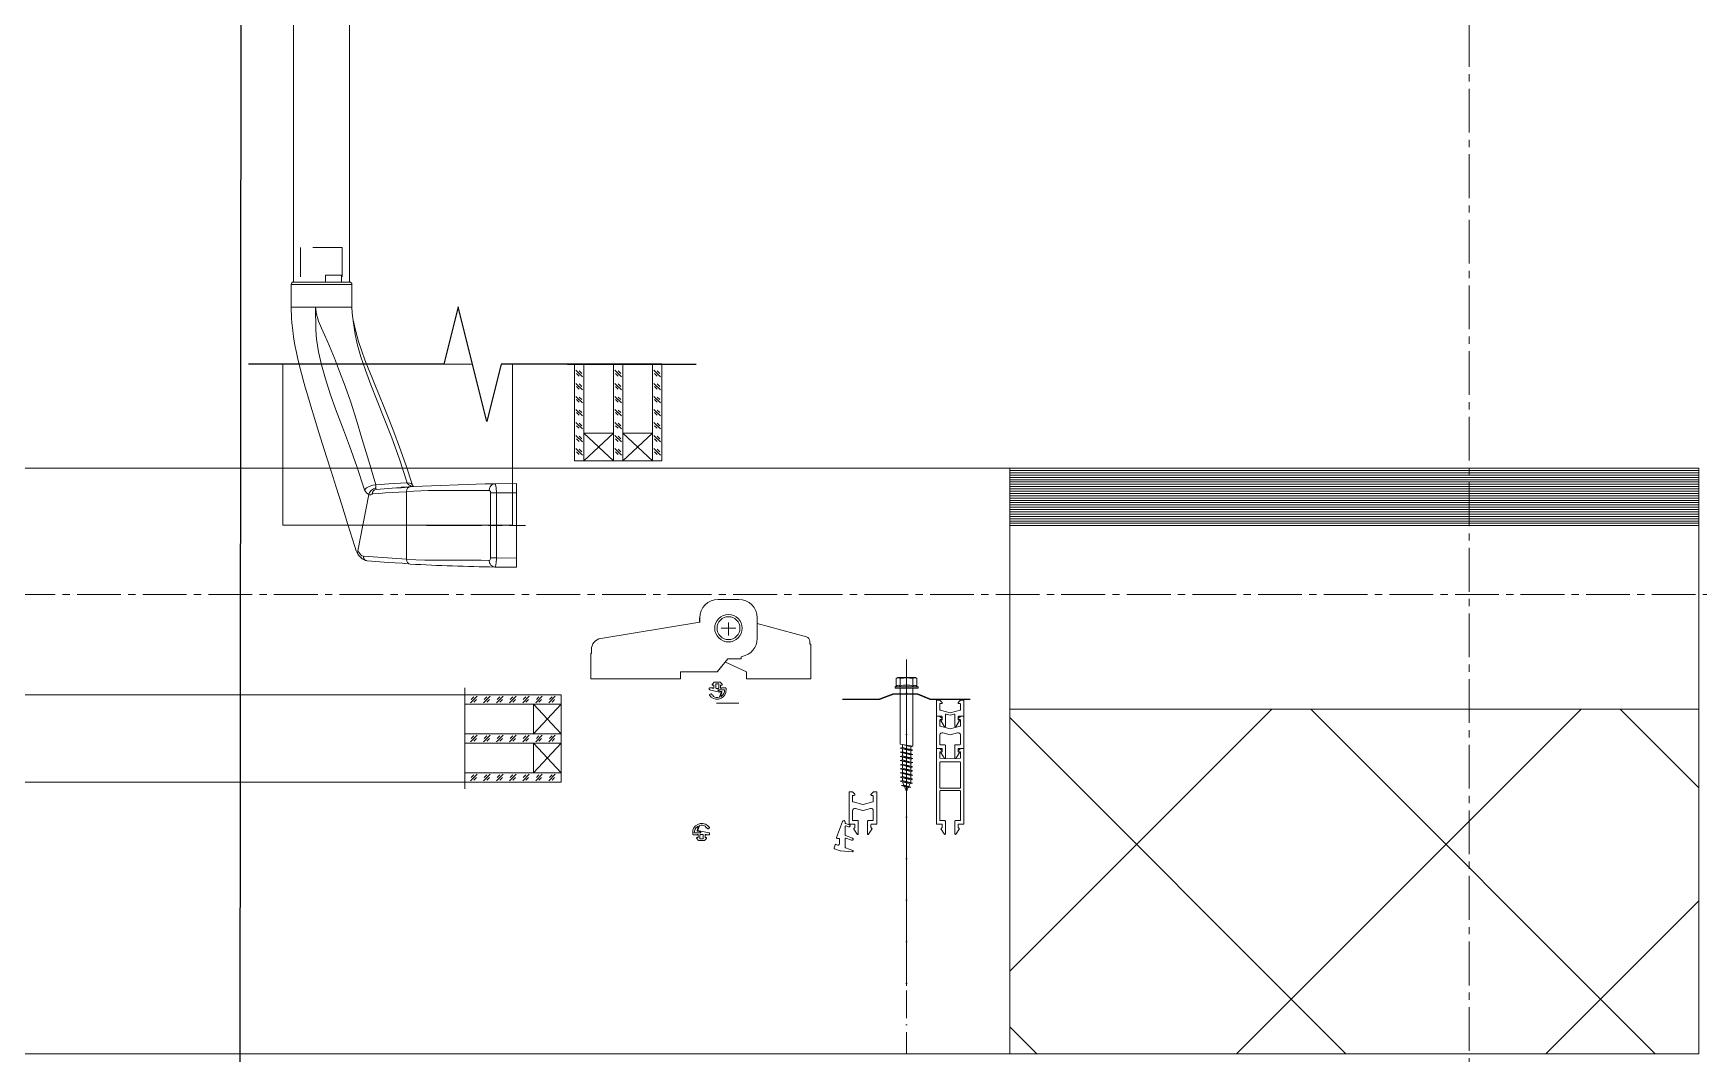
# Model space of a CAD drawing. Header units: millimetres. Extents: x -7155 to 483283, y -227682 to 148426.
# Drawn here: x 27875 to 28600, y 100600 to 101044 of the extents above; entities that cross this region are included whole.
import ezdxf

# ---------------------------------------------------------------- set-up
doc = ezdxf.new("R2010")
doc.units = ezdxf.units.MM
doc.set_wipeout_variables(frame=1)
for name, pattern in [('ACAD_ISO10W100', [18, 12, -3, 0, -3]), ('CENTER2', [28.575, 19.05, -3.175, 3.175, -3.175]), ('CENTERLINE', [30, 12, -1.5, 3, -1.5, 12]), ('HIDDEN', [9.525, 6.35, -3.175])]:
    doc.linetypes.add(name, pattern=pattern)
doc.layers.add('001', color=7, linetype='Continuous')
for name, color, linetype, lineweight in [('A-Wall-Open', 8, 'Continuous', 0), ('Al', 59, 'Continuous', 13), ('Cen', 1, 'CENTER2', 13), ('OSN', 7, 'Continuous', 0), ('АР_Двери_внутренние_антипаника', 7, 'Continuous', 0), ('АР_ЛК_марка', 6, 'Continuous', 5), ('АР_Стены_Стекло', 4, 'Continuous', 13), ('АР_Тонкая', 254, 'Continuous', 5), ('АР_Утеплитель', 31, 'Continuous', 0), ('АР_Штриховка', 8, 'Continuous', 0), ('Витражные конструкции', 252, 'Continuous', 15), ('Оси', 1, 'ACAD_ISO10W100', 13), ('РД_Отметка', 7, 'Continuous', 0), ('СПДС_СИМВОЛЫ', 213, 'Continuous', 25)]:
    doc.layers.add(name, color=color, linetype=linetype, lineweight=lineweight)
doc.layers.add('АР_Оси_РД_100', color=7, linetype='Continuous', lineweight=0, true_color=0x525252)
doc.layers.add('РД_Оси_100', color=7, linetype='Continuous', lineweight=0, true_color=0x525252)
doc.layers.add('РД_Витраж_проем', color=80, linetype='Continuous', lineweight=0, plot=False)

# ---------------------------------------------------------------- blocks, each defined once
blk = doc.blocks.new('СОШ_2200_АР_ОСИ_М100_28.05.24')
at = {"layer": 'АР_Оси_РД_100', "linetype": 'CENTER2'}
for points in [[(28500, -6155), (28500, 139938.679)], [(119910, 100950), (119410, 100800), (-5454.958, 100800), (-5954.958, 100950)]]:
    blk.add_lwpolyline(points, dxfattribs=at)
blk = doc.blocks.new('стойка 500.100.03')
at = {"layer": 'Оси'}
blk.add_line((0, 0), (0, -118), dxfattribs=at)
blk = doc.blocks.new('ТПУ-45.02')
at = {"elevation": 0}
blk.add_lwpolyline([(-1.95, 2.5, -0.916659), (-1.46, 2.45), (-1.46, 1.4, -0.398231), (-1.56, 1.3), (-1.95, 1.3, 0.668179), (-2.12, 0.87), (-1.32, 0.07, 0.198912), (-1.15, 0), (1.15, 0, 0.198912), (1.33, 0.07), (2.13, 0.87, 0.668179), (1.95, 1.3), (1.6, 1.3, -0.414214), (1.5, 1.4), (1.5, 2.45, -0.904069), (2, 2.5), (3.25, 2.5, 0.414214), (3.5, 2.75), (3.5, 3.12, 0.327426), (3.33, 3.36), (-1.02, 4.3, 0.167079), (-1.18, 4.27, -0.978527), (-1.56, 4.79, 0.140808), (-1.48, 4.91), (-0.96, 6.38, -0.301775), (-0.78, 6.57, -0.191208), (1.62, 6.31, -0.2528), (1.73, 6.1, 0.249371), (1.83, 5.89, -0.087675), (2.52, 5.19, 0.34791), (2.81, 5.09), (3.32, 5.37, 0.434986), (3.41, 5.73, 0.631386), (-3.78, 4.46), (-3.8, 2.75, 0.423855), (-3.56, 2.5)], format="xyb", close=True, dxfattribs=at)
blk.add_lwpolyline([(-1.97, 4.34, 0.440609), (-1.77, 4.03), (-0.49, 3.79, -0.880439), (-0.55, 3.3), (-3.19, 3.3, -0.266716), (-1.66, 6.19, -0.681981), (-1.51, 6.08)], format="xyb", close=True)
blk.add_lwpolyline([(0.55, 0.69, 0.413945), (0.7, 0.84), (0.7, 2.45, 0.414214), (0.45, 2.7), (-0.45, 2.7, 0.414214), (-0.7, 2.45), (-0.7, 0.84, 0.413945), (-0.55, 0.69), (0.55, 0.69)], format="xyb")
blk = doc.blocks.new('РУ-65.05')
blk.add_blockref('ТПУ-45.02', (-2.63, -2.5))
blk = doc.blocks.new('petlia_dv')
for p, q in [((-59.9, 22), (-59.9, 11)), ((-59.9, 22), (-24.3, 22)), ((-20.9, 22), (-24.3, 22)), ((-20.9, 22), (-20.9, 19)), ((7.9, 22), (32.5, 22)), ((7.9, 22), (7.9, 19)), ((35.9, 22), (32.5, 22)), ((35.9, 22), (35.9, 7)), ((-20.9, 19), (-4.9, 19)), ((-4.9, 19), (-0.22, 13.42)), ((-4.9, 19), (-2.65, 16.32)), ((7.9, 19), (-1.34, 14.76)), ((-59.9, 11), (-59.7, 11)), ((-59.7, 11), (-59.7, 9.37)), ((-0.22, 13.42), (5.5, 13.34)), ((5.5, 13.34), (5.5, 12.41)), ((5.89, 12.34), (5.5, 12.41)), ((-12.5, -2.57), (-55.57, 4.43)), ((12.5, 4.46), (12.5, -4.5)), ((12.5, -1.98), (33.92, 3.76)), ((35.9, 7), (35.4, 7)), ((35.4, 7), (35.4, 5.69)), ((-12.5, -2.55), (-12.5, -4.5)), ((12.5, -2.38), (12.5, -4.5)), ((4.5, -12.5), (-4.5, -12.5)), ((-4.5, -12.5), (4.5, -12.5))]:
    blk.add_line(p, q)
for radius in [6, 5]:
    blk.add_circle((0, 0), radius)
for centre, radius, start, end in [((-54.7, 9.37), 5, 180, 260), ((4.5, 4.46), 8, 0, 80), ((33.4, 5.69), 2, 285, 0), ((-4.5, -4.5), 8, 180, 270), ((-4.5, -4.5), 8, 180, 270), ((4.5, -4.5), 8, 270, 0), ((4.5, -4.5), 8, 270, 0)]:
    blk.add_arc(centre, radius, start, end)
at = {"layer": '001'}
blk.add_line((-12.5, -2.54), (-12.5, -4.5), dxfattribs=at)
at = {"layer": 'Cen', "ltscale": 0.5}
blk.add_line((3.15, 0), (-3.18, 0), dxfattribs=at)
at = {"layer": 'Cen', "ltscale": 0.3}
blk.add_line((0, 3.17), (0, -2.83), dxfattribs=at)
blk = doc.blocks.new('tpu004MM')
blk.add_lwpolyline([(4.03, -6.33, -1), (4.37, -7.27), (2.67, -7.89, 0.315299), (2.5, -8.12), (2.5, -8.48, -0.8391), (1.34, -8.69), (-1.21, -1.7, -0.520567), (-0.97, -1.37), (-0.2, -1.37, 0.414214), (0, -1.17), (0, 1.07, 0.520567), (-0.67, 1.54), (-1.48, 1.25, -0.414214), (-1.8, 1.4), (-2.31, 2.8, -0.414214), (-2.17, 3.13), (0.39, 4.05, -0.067914), (0.45, 4.07), (5.67, 4.48, -0.87281), (5.8, 3.89), (2.67, 2.75, 0.315299), (2.5, 2.52), (2.5, -1.2, 0.520567), (2.84, -1.44), (5.33, -0.53, -1), (5.67, -1.47), (2.67, -2.57, 0.315299), (2.5, -2.8), (2.5, -6.53, 0.520567), (2.84, -6.76)], format="xyb", close=True)
blk = doc.blocks.new('РУ-65.02')
at = {"layer": 'OSN', "xscale": -1}
blk.add_blockref('tpu004MM', (0, 0.05), dxfattribs=at)
blk = doc.blocks.new('Стекло 4 мм разрез')
at = {"layer": 'Al'}
for p, q in [((-2, -41.94), (-2, 0)), ((2, -41.94), (2, 0))]:
    blk.add_line(p, q, dxfattribs=at)
at = {"layer": 'Al', "ltscale": 4}
blk.add_line((2, 0), (-2, 0), dxfattribs=at)
at = {"layer": 'Al', "color": 5, "linetype": 'Continuous'}
for p, q in [((-1.42, -5.36), (1.42, -2.52)), ((-1.14, -3.94), (0, -2.81)), ((0, -5.08), (1.14, -3.94)), ((-1.42, -11.04), (1.42, -8.2)), ((-1.42, -16.71), (1.42, -13.88)), ((-1.14, -9.62), (0, -8.48)), ((-1.14, -15.3), (0, -14.16)), ((0, -10.75), (1.14, -9.62)), ((-1.42, -22.39), (1.42, -19.55)), ((-1.14, -20.97), (0, -19.84)), ((0, -16.43), (1.14, -15.3)), ((0, -22.11), (1.14, -20.97)), ((-1.42, -28.07), (1.42, -25.23)), ((-1.14, -26.65), (0, -25.51)), ((0, -27.78), (1.14, -26.65)), ((-1.42, -33.74), (1.42, -30.91)), ((-1.14, -32.33), (0, -31.19)), ((0, -33.46), (1.14, -32.33)), ((-1.42, -39.42), (1.42, -36.58)), ((-1.14, -38), (0, -36.87)), ((0, -39.14), (1.14, -38))]:
    blk.add_line(p, q, dxfattribs=at)
blk = doc.blocks.new('СПД 38 4+4+4')
at = {"layer": 'Al', "ltscale": 4}
for p, q in [((4, 0), (17, -12)), ((4, -12), (17, 0)), ((21, 0), (34, -12)), ((21, -12), (34, 0))]:
    blk.add_line(p, q, dxfattribs=at)
for points in [[(4, 0), (17, 0), (17, -12), (4, -12)], [(21, 0), (34, 0), (34, -12), (21, -12)]]:
    blk.add_lwpolyline(points, close=True, dxfattribs=at)
at = {"layer": 'Cen', "ltscale": 5}
blk.add_line((41, -41.94), (-3, -41.94), dxfattribs=at)
at = {"layer": 'Al', "ltscale": 4}
for p in [(2, 0), (19, 0), (36, 0)]:
    blk.add_blockref('Стекло 4 мм разрез', p, dxfattribs=at)
blk = doc.blocks.new('ТПУ-032-14')
at = {"color": 191}
for p, q in [((-12, 0), (-12, -14)), ((-9.75, 0), (-12, 0)), ((-8.46, 4.39), (-9.96, 2.14)), ((-9.95, 1.85), (-9.6, 1.58)), ((-9.5, 1.38), (-9.5, 0.25)), ((-8, -1.25), (-8, 4.25)), ((-4, 4.25), (-4, -1.25)), ((-2.04, 2.14), (-3.54, 4.39)), ((-2.5, 0.25), (-2.5, 1.38)), ((-2.4, 1.58), (-2.05, 1.85)), ((0, 0), (-2.25, 0)), ((0, -14), (0, 0)), ((-10.5, -5.81), (-10.5, -1.75)), ((-10.25, -1.5), (-8.25, -1.5)), ((-6.06, -5.92), (-9.24, -6.77)), ((-2.76, -6.77), (-5.94, -5.92)), ((-3.75, -1.5), (-1.75, -1.5)), ((-1.5, -1.75), (-1.5, -5.81)), ((-12, -14), (-10.6, -14)), ((-10.5, -12.25), (-10.5, -9.89)), ((-10.43, -13.93), (-9.57, -13.07)), ((-10.31, -9.65), (-6.06, -8.51)), ((-9.75, -12.5), (-10.25, -12.5)), ((-9.5, -12.9), (-9.5, -12.75)), ((-5.94, -8.51), (-1.69, -9.65)), ((-2.5, -12.75), (-2.5, -12.9)), ((-2.43, -13.07), (-1.57, -13.93)), ((-1.75, -12.5), (-2.25, -12.5)), ((-1.5, -9.89), (-1.5, -12.25)), ((-1.4, -14), (0, -14))]:
    blk.add_line(p, q, dxfattribs=at)
for centre, start, end in [((-9.75, 2), 146.30993, 216.61583), ((-8.25, 4.25), 0, 146.30993), ((-3.75, 4.25), 33.69007, 180), ((-2.25, 2), 323.38417, 33.69007), ((-8.25, -1.25), 270, 0), ((-6, -6.16), 75, 105), ((-3.75, -1.25), 180, 270), ((-10.6, -13.75), 270, 315), ((-9.75, -12.75), 0, 90), ((-9.75, -12.9), 315, 0), ((-2.25, -12.75), 90, 180), ((-2.25, -12.9), 180, 225), ((-1.4, -13.75), 225, 270)]:
    blk.add_arc(centre, 0.25, start, end, dxfattribs=at)
at = {"color": 191, "extrusion": (0, 0, -1)}
for centre, radius, start, end in [((9.75, 0.25), 0.25, 180, 270), ((9.75, 1.38), 0.25, 127.90448, 180), ((2.25, 1.38), 0.25, 0, 52.09552), ((2.25, 0.25), 0.25, 270, 0), ((10.25, -1.75), 0.25, 0, 90), ((9.5, -5.81), 1, 255, 0), ((2.5, -5.81), 1, 180, 285), ((1.75, -1.75), 0.25, 90, 180), ((10.25, -9.89), 0.25, 0, 75), ((10.25, -12.25), 0.25, 270, 0), ((6, -8.75), 0.25, 75, 105), ((1.75, -12.25), 0.25, 180, 270), ((1.75, -9.89), 0.25, 105, 180)]:
    blk.add_arc(centre, radius, start, end, dxfattribs=at)
blk = doc.blocks.new('Дверь 72 активная створка в витраж 44')
at = {"layer": 'OSN'}
blk.add_line((-73.01, 34.7), (-82.81, 34.7), dxfattribs=at)
at = {"rotation": 180}
for name, p in [('РУ-65.05', (-85.05, 41.33)), ('РУ-65.02', (-29.24, -25.52))]:
    blk.add_blockref(name, p, dxfattribs=at)
blk.add_blockref('РУ-65.05', (-86.63, -22.67))
at = {"layer": 'Al', "ltscale": 4, "xscale": -1}
for p, rotation in [((-144.6, 140.23), 179.9999999999999), ((-150.46, 0.29), 270)]:
    blk.add_blockref('СПД 38 4+4+4', p, dxfattribs=dict(at, rotation=rotation))
at = {"layer": 'Al', "ltscale": 4, "rotation": 180}
blk.add_blockref('ТПУ-032-14', (-25, -18), dxfattribs=at)
at = {"layer": 'OSN', "xscale": -1, "rotation": 180}
blk.add_blockref('petlia_dv', (-77.54, 67.33), dxfattribs=at)
blk = doc.blocks.new('ТПУ-032-07')
at = {"color": 191}
blk.add_lwpolyline([(-10.5, -5.25, 0.414214), (-10.25, -5.5), (-9.75, -5.5, -0.414214), (-9.5, -5.75), (-9.5, -5.9, -0.198912), (-9.57, -6.07), (-10.43, -6.93, -0.198912), (-10.6, -7), (-12, -7), (-12, 0), (-9.75, 0, 0.324532), (-9.5, 0.29), (-9.5, 1.41, 0.231307), (-9.6, 1.61), (-9.95, 1.89, -0.316767), (-9.96, 2.17), (-8.55, 4.29, -0.780158), (-8, 4.29), (-8, -0.67, 0.493145), (-7.69, -0.91), (-6.06, -0.47, -0.131652), (-5.94, -0.47), (-4.31, -0.91, 0.493145), (-4, -0.67), (-4, 4.29, -0.780158), (-3.45, 4.29), (-2.04, 2.17, -0.316767), (-2.05, 1.89), (-2.4, 1.61, 0.231307), (-2.5, 1.41), (-2.5, 0.29, 0.324532), (-2.25, 0), (0, 0), (0, -7), (-1.4, -7, -0.198912), (-1.57, -6.93), (-2.43, -6.07, -0.198912), (-2.5, -5.9), (-2.5, -5.75, -0.414214), (-2.25, -5.5), (-1.75, -5.5, 0.414214), (-1.5, -5.25), (-1.5, -2.89, 0.339454), (-1.69, -2.65), (-5.94, -1.51, 0.131652), (-6.06, -1.51), (-10.31, -2.65, 0.339454), (-10.5, -2.89)], format="xyb", close=True, dxfattribs=at)
blk = doc.blocks.new('ТПУ-032-33')
at = {"color": 191}
for points in [[(-1.4, -33), (0, -33), (0, 0), (-2.25, 0, -0.414214), (-2.5, 0.25), (-2.5, 1.38, -0.231307), (-2.4, 1.58), (-2.05, 1.85, 0.316767), (-2.04, 2.14), (-3.45, 4.29, 0.780158), (-4, 4.29), (-4, -1.25, 0.414214), (-3.75, -1.5), (-1.75, -1.5, -0.414214), (-1.5, -1.75), (-1.5, -14.33, -0.493145), (-1.81, -14.57), (-5.94, -14.57, 0.131652), (-6.06, -14.57), (-10.19, -14.57, -0.493145), (-10.5, -14.33), (-10.5, -1.75, -0.414214), (-10.25, -1.5), (-8.25, -1.5, 0.414214), (-8, -1.25), (-8, 4.29, 0.780158), (-8.55, 4.29), (-9.96, 2.14, 0.316767), (-9.95, 1.85), (-9.6, 1.58, -0.231307), (-9.5, 1.38), (-9.5, 0.25, -0.414214), (-9.75, 0), (-12, 0), (-12, -33), (-10.6, -33, 0.198912), (-10.43, -32.93), (-9.57, -32.07, 0.198912), (-9.5, -31.9), (-9.5, -31.75, 0.414214), (-9.75, -31.5), (-10.25, -31.5, -0.414214), (-10.5, -31.25), (-10.5, -28.89, -0.339454), (-10.31, -28.65), (-6.06, -28.62, -0.131652), (-5.94, -28.62), (-1.69, -28.65, -0.339454), (-1.5, -28.89), (-1.5, -31.25, -0.414214), (-1.75, -31.5), (-2.25, -31.5, 0.414214), (-2.5, -31.75), (-2.5, -31.9, 0.198912), (-2.43, -32.07), (-1.57, -32.93, 0.198912)], [(-1.5, -15.88, 0.339454), (-1.69, -15.64), (-5.94, -15.61, 0.131652), (-6.06, -15.61), (-10.31, -15.64, 0.339454), (-10.5, -15.88), (-10.5, -26.84, 0.493145), (-10.19, -27.08), (-6.06, -27.08, -0.131652), (-5.94, -27.08), (-1.81, -27.08, 0.493145), (-1.5, -26.84)]]:
    blk.add_lwpolyline(points, format="xyb", close=True, dxfattribs=at)
blk = doc.blocks.new('проставка крайняя')
at = {"layer": 'Al', "ltscale": 4, "xscale": -1}
for name, p in [('ТПУ-032-33', (-0.25, 0)), ('ТПУ-032-14', (-0.25, -33)), ('ТПУ-032-07', (-0.25, -47))]:
    blk.add_blockref(name, p, dxfattribs=at)
blk = doc.blocks.new('VS_5i5x45')
for p, q in [((-5.1, 3.85), (-4.72, 4.5)), ((-5.1, -3.85), (-5.1, 3.85)), ((-5.1, 0), (-5.1, 3.85)), ((-5.1, 0), (-5.1, -3.85)), ((-1.39, 4.5), (-4.72, 4.5)), ((-1.39, 2.75), (-4.71, 2.75)), ((-1.39, 2.75), (-3.23, 2.75)), ((-1.06, 5), (-1.39, 4.5)), ((-1.06, 5), (-0.5, 5)), ((-1.06, 0), (-1.06, 5)), ((-1.06, 0), (-1.06, -5)), ((-0.5, 5), (-0.5, 0)), ((-0.5, 2.75), (23.84, 2.75)), ((-0.5, -5), (-0.5, 0)), ((23.84, 2.75), (24.74, -2.75)), ((24.1, 1.8), (23.84, 2.75)), ((24.1, 1.8), (25, -1.8)), ((24.1, 1.8), (25.37, 1.8)), ((25.37, 1.8), (25.64, 2.75)), ((25.37, 1.8), (26.27, -1.8)), ((25.64, 2.75), (26.54, -2.75)), ((25.9, 1.8), (25.64, 2.75)), ((25.9, 1.8), (26.8, -1.8)), ((25.9, 1.8), (27.17, 1.8)), ((27.17, 1.8), (27.44, 2.75)), ((27.17, 1.8), (28.07, -1.8)), ((27.44, 2.75), (28.34, -2.75)), ((27.7, 1.8), (27.44, 2.75)), ((27.7, 1.8), (28.6, -1.8)), ((27.7, 1.8), (28.97, 1.8)), ((28.97, 1.8), (29.24, 2.75)), ((28.97, 1.8), (29.87, -1.8)), ((29.24, 2.75), (30.14, -2.75)), ((29.5, 1.8), (29.24, 2.75)), ((29.5, 1.8), (30.4, -1.8)), ((29.5, 1.8), (30.77, 1.8)), ((30.77, 1.8), (31.04, 2.75)), ((30.77, 1.8), (31.67, -1.8)), ((31.04, 2.75), (31.94, -2.75)), ((31.3, 1.8), (31.04, 2.75)), ((31.3, 1.8), (32.2, -1.8)), ((31.3, 1.8), (32.57, 1.8)), ((32.57, 1.8), (32.84, 2.75)), ((32.57, 1.8), (33.47, -1.8)), ((32.84, 2.75), (33.74, -2.75)), ((33.1, 1.8), (32.84, 2.75)), ((33.1, 1.8), (34, -1.8)), ((33.1, 1.8), (34.37, 1.8)), ((34.37, 1.8), (34.64, 2.75)), ((34.37, 1.8), (35.27, -1.8)), ((34.64, 2.75), (35.54, -2.75)), ((34.9, 1.8), (34.64, 2.75)), ((34.9, 1.8), (35.8, -1.8)), ((34.9, 1.8), (36.17, 1.8)), ((36.17, 1.8), (36.44, 2.75)), ((36.17, 1.8), (37.07, -1.8)), ((36.44, 2.75), (37.34, -2.75)), ((36.7, 1.8), (36.44, 2.75)), ((36.7, 1.8), (37.6, -1.8)), ((36.7, 1.8), (37.97, 1.8)), ((37.97, 1.8), (38.24, 2.75)), ((37.97, 1.8), (38.87, -1.8)), ((38.24, 2.75), (39.14, -2.75)), ((38.5, 1.8), (38.24, 2.75)), ((38.5, 1.8), (39.4, -1.8)), ((38.5, 1.8), (39.77, 1.8)), ((39.77, 1.8), (40.04, 2.75)), ((39.77, 1.8), (40.63, -1.66)), ((40.04, 2.75), (40.91, -2.57)), ((40.3, 1.8), (40.04, 2.75)), ((40.3, 1.8), (41.72, 1.19)), ((40.3, 1.8), (41.11, -1.45)), ((41.72, 1.19), (41.94, 2.13)), ((41.72, 1.19), (42.26, -0.96)), ((42.32, 0.94), (41.94, 2.13)), ((41.94, 2.13), (42.6, -1.9)), ((42.32, 0.94), (44.5, 0)), ((42.32, 0.94), (42.74, -0.75)), ((42.74, -0.75), (44.5, 0)), ((-5.1, -3.85), (-4.72, -4.5)), ((-1.39, -4.5), (-4.72, -4.5)), ((-1.39, -2.75), (-4.71, -2.75)), ((-1.06, -5), (-1.39, -4.5)), ((-1.06, -5), (-0.5, -5)), ((-0.5, -2.75), (24.74, -2.75)), ((25, -1.8), (24.74, -2.75)), ((25, -1.8), (26.27, -1.8)), ((26.27, -1.8), (26.54, -2.75)), ((26.8, -1.8), (26.54, -2.75)), ((26.8, -1.8), (28.07, -1.8)), ((28.07, -1.8), (28.34, -2.75)), ((28.6, -1.8), (28.34, -2.75)), ((28.6, -1.8), (29.87, -1.8)), ((29.87, -1.8), (30.14, -2.75)), ((30.4, -1.8), (30.14, -2.75)), ((30.4, -1.8), (31.67, -1.8)), ((31.67, -1.8), (31.94, -2.75)), ((32.2, -1.8), (31.94, -2.75)), ((32.2, -1.8), (33.47, -1.8)), ((33.47, -1.8), (33.74, -2.75)), ((34, -1.8), (33.74, -2.75)), ((34, -1.8), (35.27, -1.8)), ((35.27, -1.8), (35.54, -2.75)), ((35.8, -1.8), (35.54, -2.75)), ((35.8, -1.8), (37.07, -1.8)), ((37.07, -1.8), (37.34, -2.75)), ((37.6, -1.8), (37.34, -2.75)), ((37.6, -1.8), (38.87, -1.8)), ((38.87, -1.8), (39.14, -2.75)), ((39.4, -1.8), (39.14, -2.75)), ((39.4, -1.8), (40.3, -1.8)), ((40.3, -1.8), (40.63, -1.66)), ((40.63, -1.66), (40.9, -2.61)), ((41.11, -1.45), (40.9, -2.61)), ((41.11, -1.45), (42.26, -0.96)), ((42.26, -0.96), (42.6, -1.9)), ((42.74, -0.75), (42.6, -1.9))]:
    blk.add_line(p, q)
for centre, radius, start, end in [((-3.53, 3.63), 1.48, 144.06038, 216.67043), ((5.53, 0.37), 10.51, 166.9324, 182.03073), ((6.09, 0), 7.97, 159.82466, 200.17534), ((-0.77, 3.62), 1.07, 125.30926, 234.69074), ((-3.53, -3.63), 1.48, 143.32957, 215.93962), ((5.53, -0.37), 10.51, 177.96927, 193.0676), ((-0.77, -3.62), 1.07, 125.30926, 234.69074)]:
    blk.add_arc(centre, radius, start, end)
blk = doc.blocks.new('крышка пустая')
at = {"layer": 'Витражные конструкции', "const_width": 0.6}
blk.add_lwpolyline([(27.79, 36.33), (10.42, 36.33), (4.8, 38.64), (-5.78, 38.64), (-11.95, 36.33), (-28.01, 36.33)], dxfattribs=at)
at = {"layer": 'Оси', "color": 1}
blk.add_line((0.01, 6), (0.01, 53.73), dxfattribs=at)
at = {"layer": 'Витражные конструкции', "ltscale": 25, "xscale": -1, "rotation": 89.99999999999997}
blk.add_blockref('VS_5i5x45', (0.01, 40.7), dxfattribs=at)
blk = doc.blocks.new('66NEW00')
at = {"layer": 'АР_Двери_внутренние_антипаника', "color": 40, "linetype": 'Continuous'}
for p, q in [((9.12, 0), (-9.12, 0)), ((-9.12, 0), (-9.07, -4.7)), ((9.07, -4.7), (9.12, 0)), ((8.45, -22.43), (9.03, -6.86)), ((9.03, -6.86), (9.05, -5.74)), ((9.05, -5.74), (9.07, -4.7)), ((-8.32, -23.48), (-8.04, -27.89)), ((8.45, -22.43), (8.8, -22.67)), ((8.8, -22.67), (13.17, -24.1)), ((13.17, -24.1), (17.01, -25.45)), ((-8.04, -27.89), (-7.71, -32.55)), ((17.01, -25.45), (20.37, -26.71)), ((20.37, -26.71), (23.32, -27.86)), ((23.32, -27.86), (25.93, -28.91)), ((25.93, -28.91), (28.24, -29.85)), ((-7.67, -32.69), (-7.71, -32.55)), ((28.24, -29.85), (30.3, -30.7)), ((30.3, -30.7), (32.12, -31.44)), ((32.12, -31.44), (34.25, -32.29)), ((34.25, -32.29), (36.07, -33)), ((-7.62, -32.85), (-7.67, -32.69)), ((-7.29, -33.62), (-7.62, -32.85)), ((-6.38, -34.45), (-7.29, -33.62)), ((-5.55, -34.88), (-6.38, -34.45)), ((-4.59, -35.19), (-5.55, -34.88)), ((0.17, -36.7), (-4.59, -35.19)), ((36.07, -33), (37.96, -33.69)), ((37.96, -33.69), (40.03, -34.38)), ((40.03, -34.38), (42.2, -35.02)), ((42.2, -35.02), (44.43, -35.53)), ((44.35, -35.52), (45.08, -35.64)), ((45.08, -35.64), (46.28, -35.78)), ((47.5, -35.84), (46.28, -35.78)), ((47.5, -35.84), (52.5, -35.84)), ((4.47, -38.07), (0.17, -36.7)), ((8.33, -39.29), (4.47, -38.07)), ((11.81, -40.39), (8.33, -39.29)), ((53, -43.44), (53, -36.34)), ((14.92, -41.37), (11.81, -40.39)), ((17.73, -42.25), (14.92, -41.37)), ((20.24, -43.04), (17.73, -42.25)), ((23.32, -43.99), (20.24, -43.04)), ((53, -48.57), (53, -43.44)), ((25.96, -44.78), (23.32, -43.99)), ((28.19, -45.44), (25.96, -44.78)), ((30.09, -45.99), (28.19, -45.44)), ((31.67, -46.43), (30.09, -45.99)), ((33.06, -46.8), (31.67, -46.43)), ((34.16, -47.09), (33.06, -46.8)), ((35.09, -47.32), (34.16, -47.09)), ((36.23, -47.59), (35.09, -47.32)), ((37.63, -47.91), (36.23, -47.59)), ((39.25, -48.24), (37.63, -47.91)), ((41.09, -48.55), (39.25, -48.24)), ((41.77, -48.65), (41.09, -48.55)), ((42.41, -48.74), (41.77, -48.65)), ((43.02, -48.81), (42.41, -48.74)), ((43.58, -48.87), (43.02, -48.81)), ((44.13, -48.92), (43.58, -48.87)), ((45.11, -48.99), (44.13, -48.92)), ((47.5, -49.07), (45.11, -48.99)), ((52.5, -49.07), (47.5, -49.07))]:
    blk.add_line(p, q, dxfattribs=at)
at = {"layer": 'АР_Двери_внутренние_антипаника', "color": 1, "linetype": 'Continuous'}
for p, q in [((-7.07, -4.37), (-7.13, 0)), ((7.13, 0), (7.07, -4.37)), ((-8.93, -4.58), (-9.07, -4.7)), ((-8.96, -5.16), (-9.07, -4.7)), ((-8.82, -5.38), (-8.96, -5.16)), ((-8.53, -4.48), (-8.93, -4.58)), ((-8.63, -5.58), (-8.82, -5.38)), ((-8.4, -5.74), (-8.63, -5.58)), ((-8.21, -4.44), (-8.53, -4.48)), ((-8.14, -5.85), (-8.4, -5.74)), ((-7.85, -4.4), (-8.21, -4.44)), ((-7.61, -5.93), (-8.14, -5.85)), ((-7.47, -4.38), (-7.85, -4.4)), ((-7.61, -5.93), (-7.57, -5.81)), ((-7.59, -7.73), (-7.61, -5.93)), ((-7.57, -5.81), (-7.45, -5.72)), ((-7.07, -4.37), (-7.47, -4.38)), ((-7.45, -5.72), (-7.28, -5.65)), ((-7.28, -5.65), (-7.18, -5.63)), ((-7.18, -5.63), (-7.07, -5.63)), ((7.07, -4.37), (-7.07, -4.37)), ((-7.07, -4.37), (-7.07, -5.63)), ((-7.07, -5.63), (7.07, -5.63)), ((7.07, -4.37), (7.07, -5.63)), ((7.47, -4.38), (7.07, -4.37)), ((7.07, -5.63), (7.18, -5.63)), ((7.18, -5.63), (7.28, -5.65)), ((7.28, -5.65), (7.37, -5.68)), ((7.37, -5.68), (7.45, -5.72)), ((7.45, -5.72), (7.57, -5.81)), ((7.85, -4.4), (7.47, -4.38)), ((7.57, -5.81), (7.61, -5.93)), ((7.61, -5.93), (7.59, -7.77)), ((8.14, -5.85), (7.61, -5.93)), ((8.21, -4.44), (7.85, -4.4)), ((8.4, -5.74), (8.14, -5.85)), ((8.52, -4.48), (8.21, -4.44)), ((8.63, -5.58), (8.4, -5.74)), ((8.93, -4.58), (8.52, -4.48)), ((8.82, -5.38), (8.63, -5.58)), ((8.96, -5.16), (8.82, -5.38)), ((9.07, -4.7), (8.93, -4.58)), ((9.07, -4.7), (8.96, -5.16)), ((-7.59, -9.82), (-7.59, -7.73)), ((-7.59, -11.7), (-7.59, -9.82)), ((7.59, -7.77), (7.59, -9.9)), ((7.59, -9.9), (7.59, -11.82)), ((-7.6, -14.05), (-7.59, -11.7)), ((-7.6, -16.01), (-7.6, -14.05)), ((7.59, -11.82), (7.6, -14.19)), ((7.6, -14.19), (7.6, -16.17)), ((-7.59, -18.08), (-7.6, -16.01)), ((-7.56, -19.95), (-7.59, -18.08)), ((7.59, -17.8), (7.58, -19.25)), ((7.6, -16.17), (7.59, -17.8)), ((-7.51, -21.94), (-7.56, -19.95)), ((7.54, -20.81), (7.49, -22.37)), ((7.58, -19.25), (7.54, -20.81)), ((-8.42, -23.15), (-8.33, -23.47)), ((-8.33, -23.47), (-8.11, -23.74)), ((-8.26, -24.41), (-8.27, -24.25)), ((-8.11, -23.74), (-7.79, -23.91)), ((-7.79, -23.91), (-7.42, -23.97)), ((-7.42, -23.97), (-7.51, -21.94)), ((7.42, -23.97), (-7.42, -23.97)), ((7.34, -23.97), (-7.34, -23.97)), ((-6.72, -33.34), (-7.34, -23.97)), ((7.34, -23.97), (7.24, -25.65)), ((7.51, -23.96), (7.34, -23.97)), ((7.49, -22.37), (7.42, -23.97)), ((7.42, -23.97), (7.79, -23.91)), ((7.53, -23.96), (7.51, -23.96)), ((7.79, -23.91), (8.11, -23.74)), ((8.11, -23.74), (8.33, -23.47)), ((8.22, -25.21), (8.2, -25.48)), ((8.22, -25.12), (8.22, -25.21)), ((8.31, -25.12), (8.22, -25.12)), ((8.39, -23.57), (8.31, -23.57)), ((8.32, -24.84), (8.31, -25.11)), ((8.31, -25.11), (8.31, -25.09)), ((8.35, -24.33), (8.32, -24.84)), ((8.33, -23.47), (8.42, -23.15)), ((8.39, -23.57), (8.35, -24.33)), ((8.45, -22.57), (8.39, -23.57)), ((8.42, -23.15), (8.45, -22.44)), ((8.44, -22.63), (8.52, -22.93)), ((8.52, -22.93), (8.57, -23.01)), ((8.57, -23.01), (8.63, -23.08)), ((8.63, -23.08), (8.7, -23.19)), ((8.7, -23.19), (8.86, -23.44)), ((8.8, -22.67), (8.97, -22.77)), ((8.86, -23.44), (9.16, -23.75)), ((8.97, -22.77), (9.11, -22.95)), ((9.04, -27.77), (9.26, -24.03)), ((9.11, -22.95), (9.21, -23.2)), ((9.16, -23.75), (9.27, -23.81)), ((9.21, -23.2), (9.27, -23.81)), ((9.26, -24.03), (9.27, -23.81)), ((9.27, -23.81), (14.41, -25.5)), ((7.06, -28.51), (6.96, -29.95)), ((7.15, -27.08), (7.06, -28.51)), ((7.24, -25.65), (7.15, -27.08)), ((8.2, -25.48), (8.2, -25.46)), ((8.84, -30.59), (9.04, -27.77)), ((14.41, -25.5), (19.08, -27.18)), ((19.08, -27.18), (23.31, -28.79)), ((23.31, -28.79), (27.16, -30.31)), ((6.71, -32.19), (-5.56, -34.54)), ((6.68, -31.76), (6.63, -32)), ((6.63, -32), (6.65, -32.1)), ((6.65, -32.1), (6.71, -32.19)), ((6.79, -31.57), (6.68, -31.76)), ((6.71, -32.19), (7.2, -31.98)), ((6.71, -32.19), (7.09, -32.67)), ((6.8, -31.56), (6.79, -31.56)), ((6.79, -31.56), (6.79, -31.56)), ((6.79, -31.56), (6.79, -31.56)), ((6.79, -31.56), (6.79, -31.56)), ((6.79, -31.56), (6.79, -31.57)), ((6.79, -31.57), (6.79, -31.57)), ((6.79, -31.57), (6.79, -31.57)), ((6.79, -31.57), (6.79, -31.57)), ((6.79, -31.57), (6.79, -31.57)), ((6.79, -31.57), (6.79, -31.57)), ((6.81, -31.54), (6.8, -31.55)), ((6.8, -31.55), (6.8, -31.56)), ((6.8, -31.56), (6.8, -31.56)), ((6.82, -31.51), (6.81, -31.54)), ((6.84, -31.46), (6.82, -31.51)), ((6.86, -31.38), (6.84, -31.46)), ((6.96, -29.95), (6.86, -31.38)), ((6.86, -31.38), (7.22, -31.33)), ((7.2, -31.98), (7.65, -31.61)), ((7.22, -31.33), (7.54, -31.16)), ((7.54, -31.16), (7.77, -30.89)), ((7.65, -31.61), (7.96, -31.12)), ((7.77, -30.89), (7.86, -30.59)), ((7.86, -30.63), (7.86, -30.59)), ((7.91, -30.62), (7.86, -30.63)), ((7.99, -30.59), (7.91, -30.62)), ((7.96, -31.12), (8.08, -30.63)), ((8.03, -30.6), (7.99, -30.59)), ((8.08, -30.63), (8.03, -30.6)), ((8.15, -30.68), (8.08, -30.63)), ((8.4, -30.66), (8.15, -30.68)), ((8.16, -32.69), (8.51, -32.05)), ((8.61, -30.61), (8.4, -30.66)), ((8.51, -32.05), (8.75, -31.31)), ((8.72, -30.6), (8.61, -30.61)), ((8.84, -30.62), (8.72, -30.6)), ((8.75, -31.31), (8.84, -30.62)), ((8.84, -30.62), (8.84, -30.59)), ((14, -32.19), (8.84, -30.62)), ((18.69, -33.58), (14, -32.19)), ((27.16, -30.31), (30.65, -31.69)), ((30.65, -31.69), (33.82, -32.89)), ((-7.4, -33.12), (-7.62, -32.85)), ((-7.07, -33.29), (-7.4, -33.12)), ((-6.72, -33.34), (-7.07, -33.29)), ((-6.6, -33.66), (-6.72, -33.34)), ((-6.3, -33.99), (-6.6, -33.66)), ((-6.34, -34.48), (-6.37, -34.45)), ((-5.96, -34.6), (-6.34, -34.48)), ((-5.56, -34.54), (-6.3, -33.99)), ((-5.56, -34.54), (-5.96, -34.6)), ((7.09, -32.67), (7.37, -32.91)), ((7.37, -32.91), (7.78, -33.11)), ((7.78, -33.11), (8.16, -32.69)), ((7.78, -33.11), (12.83, -34.77)), ((12.83, -34.77), (17.34, -36.39)), ((22.94, -34.85), (18.69, -33.58)), ((26.81, -36.1), (22.94, -34.85)), ((30.32, -37.34), (26.81, -36.1)), ((33.82, -32.89), (36.69, -33.89)), ((36.69, -33.89), (39.27, -34.63)), ((39.27, -34.63), (41.55, -35.13)), ((41.55, -35.13), (43.09, -35.37)), ((43.09, -35.37), (44.53, -35.57)), ((47.5, -35.86), (47.5, -35.92)), ((47.5, -35.92), (47.5, -43.74)), ((52.5, -35.86), (52.5, -43.74)), ((17.34, -36.39), (21.42, -37.92)), ((21.42, -37.92), (25.17, -39.31)), ((25.17, -39.31), (28.66, -40.54)), ((33.51, -38.52), (30.32, -37.34)), ((36.4, -39.63), (33.51, -38.52)), ((39.01, -40.69), (36.4, -39.63)), ((28.66, -40.54), (31.9, -41.61)), ((31.9, -41.61), (34.94, -42.49)), ((34.94, -42.49), (37.82, -43.15)), ((37.82, -43.15), (40.57, -43.55)), ((41.35, -41.72), (39.01, -40.69)), ((42.95, -42.47), (41.35, -41.72)), ((44.46, -43.13), (42.95, -42.47)), ((45.97, -43.58), (44.46, -43.13)), ((40.57, -43.55), (42.5, -43.69)), ((42.5, -43.69), (44.29, -43.73)), ((44.29, -43.73), (45.94, -43.74)), ((45.94, -43.74), (47.5, -43.74)), ((47.5, -43.74), (45.97, -43.58)), ((47.5, -43.74), (47.5, -49.07)), ((52.5, -43.74), (52.5, -49.07)), ((52.5, -49.07), (47.5, -49.07))]:
    blk.add_line(p, q, dxfattribs=at)
at = {"layer": 'АР_Двери_внутренние_антипаника', "color": 1, "linetype": 'CENTERLINE'}
blk.add_line((0, -19.59), (0, 1.98), dxfattribs=at)
at = {"layer": 'АР_Двери_внутренние_антипаника', "color": 1, "linetype": 'HIDDEN'}
for p, q in [((60.5, -37.99), (53, -37.99)), ((54.5, -38.11), (53, -38.11)), ((54.5, -41.61), (54.5, -38.11)), ((60.5, -37.99), (60.5, -47)), ((54.5, -41.61), (53, -41.61)), ((60.5, -47), (53, -47))]:
    blk.add_line(p, q, dxfattribs=at)
at = {"layer": 'АР_Двери_внутренние_антипаника', "color": 40, "linetype": 'Continuous'}
for centre, radius, start, end in [((490.86, 3.7), 500, 180.9623, 183.0781), ((52.5, -36.34), 0.5, 0, 90), ((52.5, -48.57), 0.5, 270, 0)]:
    blk.add_arc(centre, radius, start, end, dxfattribs=at)
at = {"layer": 'АР_Двери_внутренние_антипаника', "color": 1, "linetype": 'Continuous'}
blk.add_arc((-490.85, 5.35), 500, 355.8784, 356.6918, dxfattribs=at)
blk.add_point((0, 0), dxfattribs=at)
blk = doc.blocks.new('*U55')
at = {"layer": 'АР_Двери_внутренние_антипаника', "color": 40, "linetype": 'Continuous'}
for p, q in [((921.34, 97.14), (106, 97.14)), ((921.34, 72.67), (106, 72.67))]:
    blk.add_line(p, q, dxfattribs=at)
at = {"layer": 'АР_Двери_внутренние_антипаника', "xscale": 2, "yscale": 2, "zscale": 2, "rotation": 180}
blk.add_blockref('66NEW00', (1027.34, 0), dxfattribs=at)

msp = doc.modelspace()

# ---------------------------------------------------------------- hatches: boundary and pattern name
at = {"layer": 'АР_Штриховка', "linetype": 'Continuous', "lineweight": 0, "true_color": 0x000000}
h = msp.add_hatch(dxfattribs=at)
h.set_pattern_fill('_U', color=18, style=0, pattern_type=0)
h.set_pattern_definition([(360, (0, -3e-11), (-4e-22, 1), [])])
h.paths.add_polyline_path([(23900, 100855), (23900, 100830), (24500, 100830), (24500, 100855)], flags=0)
h.paths.add_polyline_path([(28300, 100855.01), (28300, 100830.01), (28600, 100830.01), (28600, 100855.01)], flags=0)
h = msp.add_hatch(dxfattribs=at)
h.set_pattern_fill('ANSI37', color=18, scale=30, angle=2e-20, style=0)
h.paths.add_polyline_path([(23900, 100750), (23900, 100600), (24500, 100600), (24500, 100750)], flags=0)
h.paths.add_polyline_path([(28300, 100750.01), (28300, 100600.01), (28600, 100600.01), (28600, 100750.01)], flags=0)

# ---------------------------------------------------------------- linework, layer by layer
at = {"layer": 'A-Wall-Open', "color": 18, "linetype": 'Continuous', "lineweight": 0, "true_color": 0x000000}
for p, q in [((26400, 100855.01), (28300, 100855.01)), ((26400, 100600.01), (28300, 100600.01))]:
    msp.add_line(p, q, dxfattribs=at)
at = {"layer": 'АР_ЛК_марка', "color": 18, "linetype": 'ByBlock', "lineweight": -2, "true_color": 0x000000}
msp.add_line((27963.18, 98607.69), (27966.22, 102301.47), dxfattribs=at)
at = {"layer": 'АР_Стены_Стекло', "ltscale": 35}
for p, q in [((28062.61, 100756.28), (27178.11, 100756.28)), ((28062.61, 100718.28), (27178.11, 100718.28))]:
    msp.add_line(p, q, dxfattribs=at)
at = {"layer": 'АР_Тонкая', "color": 18, "linetype": 'Continuous', "lineweight": 5, "true_color": 0x000000}
for p, q in [((28300, 100855.01), (28300, 100830.01)), ((28600, 100855.01), (28300, 100855.01)), ((28600, 100830.01), (28600, 100855.01)), ((28300, 100830.01), (28300, 100750.01)), ((28600, 100830.01), (28300, 100830.01)), ((28300, 100830.01), (28600, 100830.01)), ((28600, 100750.01), (28600, 100830.01)), ((28300, 100750.01), (28600, 100750.01))]:
    msp.add_line(p, q, dxfattribs=at)
at = {"layer": 'АР_Утеплитель', "color": 18, "linetype": 'Continuous', "lineweight": 0, "true_color": 0x000000}
for p, q in [((28300, 100750.01), (28300, 100600.01)), ((28600, 100750.01), (28300, 100750.01)), ((28600, 100600.01), (28600, 100750.01)), ((28300, 100600.01), (28600, 100600.01))]:
    msp.add_line(p, q, dxfattribs=at)
at = {"layer": 'Витражные конструкции', "color": 18, "ltscale": 75, "true_color": 0x000000}
msp.add_lwpolyline([(28078.43, 100900.25), (28083.45, 100900.25), (28083.45, 100830.25), (27983.45, 100830.25), (27983.45, 100900.25), (28065.93, 100900.25)], dxfattribs=at)
at = {"layer": 'РД_Витраж_проем', "color": 18, "linetype": 'Continuous', "lineweight": 0, "true_color": 0x000000}
for p, q in [((28300, 100855.01), (24500, 100855)), ((28300, 100600.01), (24500, 100600))]:
    msp.add_line(p, q, dxfattribs=at)
at = {"layer": 'РД_Отметка', "color": 18, "true_color": 0x000000}
msp.add_lwpolyline([(28255.01, 100629.58), (28255.01, 100771.73)], dxfattribs=at)

# ---------------------------------------------------------------- block references
at = {"layer": 'Al', "color": 18, "ltscale": 4, "true_color": 0x000000, "xscale": -1}
msp.add_blockref('стойка 500.100.03', (28255.01, 100718), dxfattribs=at)
at = {"layer": 'Витражные конструкции', "color": 18, "ltscale": 4, "true_color": 0x000000}
msp.add_blockref('Дверь 72 активная створка в витраж 44', (28255.01, 100718), dxfattribs=at)
at = {"layer": 'Витражные конструкции', "color": 18, "ltscale": 35, "true_color": 0x000000}
msp.add_blockref('крышка пустая', (28255.01, 100718), dxfattribs=at)
at = {"layer": 'Витражные конструкции', "color": 18, "ltscale": 35, "true_color": 0x000000, "rotation": 179.9999999999999}
msp.add_blockref('проставка крайняя', (28279.76, 100700), dxfattribs=at)
at = {"layer": 'РД_Оси_100'}
msp.add_blockref('СОШ_2200_АР_ОСИ_М100_28.05.24', (0, 0), dxfattribs=at)

# ---------------------------------------------------------------- next in the draw order: wipeouts: each hides what was drawn before it
at = {"color": 18, "ltscale": 5, "true_color": 0x000000}
msp.add_wipeout([(28148.41, 100900.33), (28078.43, 100900.33), (28072.18, 100875.33), (28059.68, 100925.33), (28053.43, 100900.33), (27983.45, 100900.33), (27983.45, 100967.98), (28148.41, 100967.98)], dxfattribs=at).dxf.layer = 'СПДС_СИМВОЛЫ'

# ---------------------------------------------------------------- next in the draw order: linework, layer by layer
at = {"layer": 'СПДС_СИМВОЛЫ', "color": 18, "linetype": 'Continuous', "ltscale": 5, "true_color": 0x000000}
for p, q in [((27983.45, 100900.33), (27968.45, 100900.33)), ((28148.41, 100900.33), (28163.41, 100900.33))]:
    msp.add_line(p, q, dxfattribs=at)
msp.add_lwpolyline([(28148.41, 100900.33), (28078.43, 100900.33), (28072.18, 100875.33), (28059.68, 100925.33), (28053.43, 100900.33), (27983.45, 100900.33)], dxfattribs=at)

# ---------------------------------------------------------------- next in the draw order: block references
at = {"layer": 'Витражные конструкции', "color": 18, "lineweight": 30, "ltscale": 2, "true_color": 0x000000, "xscale": -1, "rotation": 90}
msp.add_blockref('*U55', (28085.15, 101857.43), dxfattribs=at)

doc.saveas('drawing.dxf')
